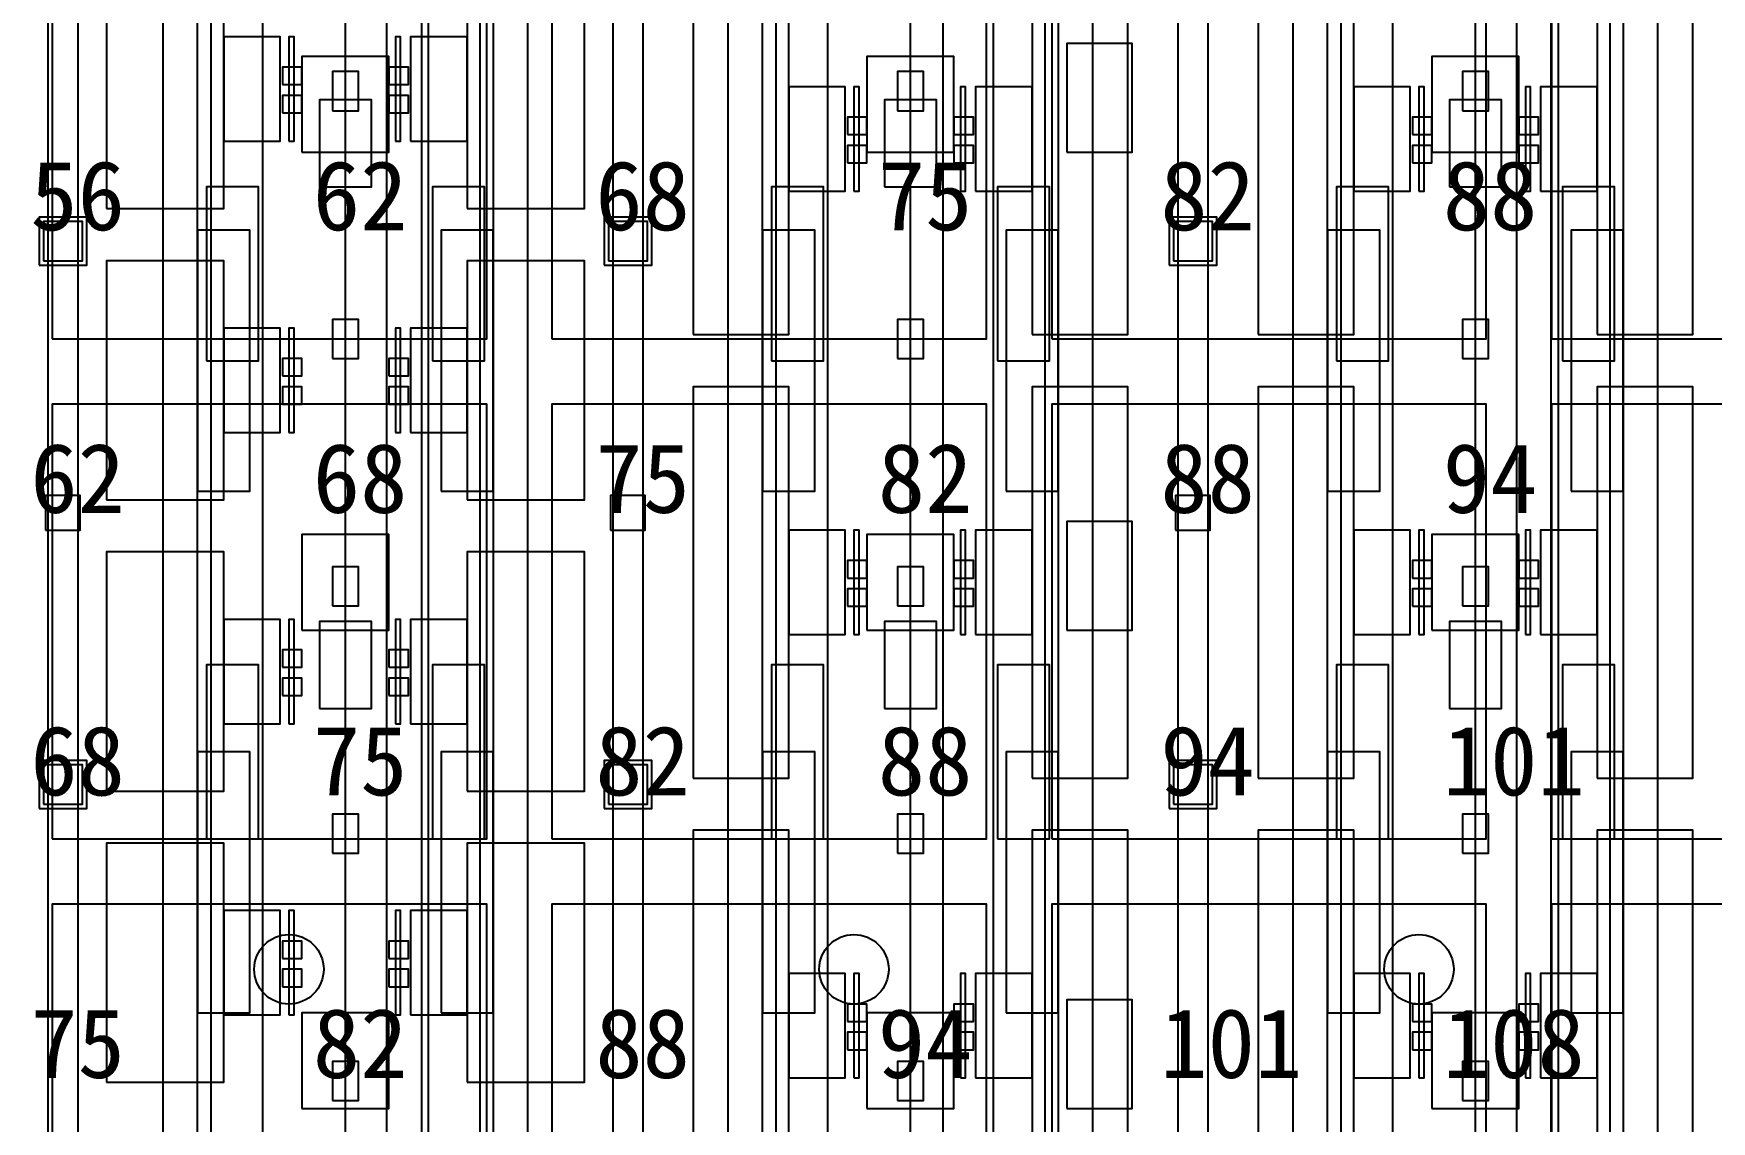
# Model space of a CAD drawing. Header units: metres. Extents: x -1640 to 1560, y -268 to 2338.
# Drawn here: x -72.93 to -34.32, y 2064.5 to 2089.53 of the extents above; entities that cross this region are included whole.
import ezdxf

# ---------------------------------------------------------------- set-up
doc = ezdxf.new("R2010")
doc.units = ezdxf.units.M
for name, color, linetype in [('1F_CHL', 4, 'Continuous'), ('1F_PUMP', 2, 'Continuous'), ('1F_SCR', 3, 'Continuous'), ('1F_STRUCT_COLUMN', 8, 'Continuous'), ('2F_CSF_LATERAL_RACK_CONCEPT', 9, 'Continuous'), ('2F_RFG', 5, 'Continuous'), ('2F_STRUCT_COLUMN', 8, 'Continuous'), ('2F_VMB', 6, 'Continuous'), ('3F_CLEANROOM_OVERHEAD_PIPE_DUCT_CONCEPT', 9, 'Continuous'), ('3F_CMP', 5, 'Continuous'), ('3F_EHS_EGRESS_DIST_M', 2, 'Continuous'), ('3F_EHS_SAFETY_SHOWER_EYEWASH_CONCEPT', 3, 'Continuous'), ('3F_FOUP', 5, 'Continuous'), ('3F_OHT', 9, 'Continuous'), ('3F_OHTV', 1, 'Continuous'), ('3F_STRUCT_COLUMN', 8, 'Continuous'), ('3F_TBAR', 6, 'Continuous'), ('3F_WET', 6, 'Continuous'), ('4F_FFU', 1, 'Continuous'), ('4F_STRUCT_PLENUM_TRUSS_CONCEPT', 9, 'Continuous'), ('5F_CHL', 4, 'Continuous'), ('5F_PUMP', 2, 'Continuous'), ('5F_SCR', 3, 'Continuous'), ('5F_STRUCT_COLUMN', 8, 'Continuous'), ('6F_CSF_LATERAL_RACK_CONCEPT', 9, 'Continuous'), ('6F_RFG', 5, 'Continuous'), ('6F_STRUCT_COLUMN', 8, 'Continuous'), ('6F_VMB', 6, 'Continuous'), ('7F_CLEANROOM_OVERHEAD_PIPE_DUCT_CONCEPT', 9, 'Continuous'), ('7F_CMP', 5, 'Continuous'), ('7F_EHS_EGRESS_DIST_M', 2, 'Continuous'), ('7F_EHS_SAFETY_SHOWER_EYEWASH_CONCEPT', 3, 'Continuous'), ('7F_FOUP', 5, 'Continuous'), ('7F_OHT', 9, 'Continuous'), ('7F_OHTV', 1, 'Continuous'), ('7F_STRUCT_COLUMN', 8, 'Continuous'), ('7F_TBAR', 6, 'Continuous'), ('7F_WET', 6, 'Continuous'), ('8F_FFU', 1, 'Continuous'), ('8F_STRUCT_PLENUM_TRUSS_CONCEPT', 9, 'Continuous'), ('UTIL_ELEC.LV_CONCEPT', 2, 'Continuous'), ('UTIL_PCW.R_CONCEPT', 1, 'Continuous'), ('UTIL_PCW.S_CONCEPT', 6, 'Continuous')]:
    doc.layers.add(name, color=color, linetype=linetype)

msp = doc.modelspace()

# ---------------------------------------------------------------- linework, layer by layer
at = {"layer": '1F_CHL'}
for points in [[(-49.15, 2086.8), (-47.65, 2086.8), (-47.65, 2089.3), (-49.15, 2089.3)], [(-49.15, 2075.8), (-47.65, 2075.8), (-47.65, 2078.3), (-49.15, 2078.3)], [(-49.15, 2064.8), (-47.65, 2064.8), (-47.65, 2067.3), (-49.15, 2067.3)]]:
    msp.add_lwpolyline(points, close=True, dxfattribs=at)
at = {"layer": '1F_PUMP'}
for points in [[(-68.95, 2082), (-67.75, 2082), (-67.75, 2086), (-68.95, 2086)], [(-63.75, 2082), (-62.55, 2082), (-62.55, 2086), (-63.75, 2086)], [(-55.95, 2082), (-54.75, 2082), (-54.75, 2086), (-55.95, 2086)], [(-50.75, 2082), (-49.55, 2082), (-49.55, 2086), (-50.75, 2086)], [(-42.95, 2082), (-41.75, 2082), (-41.75, 2086), (-42.95, 2086)], [(-37.75, 2082), (-36.55, 2082), (-36.55, 2086), (-37.75, 2086)], [(-68.95, 2071), (-67.75, 2071), (-67.75, 2075), (-68.95, 2075)], [(-63.75, 2071), (-62.55, 2071), (-62.55, 2075), (-63.75, 2075)], [(-55.95, 2071), (-54.75, 2071), (-54.75, 2075), (-55.95, 2075)], [(-50.75, 2071), (-49.55, 2071), (-49.55, 2075), (-50.75, 2075)], [(-42.95, 2071), (-41.75, 2071), (-41.75, 2075), (-42.95, 2075)], [(-37.75, 2071), (-36.55, 2071), (-36.55, 2075), (-37.75, 2075)]]:
    msp.add_lwpolyline(points, close=True, dxfattribs=at)
at = {"layer": '1F_SCR'}
for points in [[(-66.75, 2086.8), (-64.75, 2086.8), (-64.75, 2089), (-66.75, 2089)], [(-53.75, 2086.8), (-51.75, 2086.8), (-51.75, 2089), (-53.75, 2089)], [(-40.75, 2086.8), (-38.75, 2086.8), (-38.75, 2089), (-40.75, 2089)], [(-66.75, 2075.8), (-64.75, 2075.8), (-64.75, 2078), (-66.75, 2078)], [(-53.75, 2075.8), (-51.75, 2075.8), (-51.75, 2078), (-53.75, 2078)], [(-40.75, 2075.8), (-38.75, 2075.8), (-38.75, 2078), (-40.75, 2078)], [(-66.75, 2064.8), (-64.75, 2064.8), (-64.75, 2067), (-66.75, 2067)], [(-53.75, 2064.8), (-51.75, 2064.8), (-51.75, 2067), (-53.75, 2067)], [(-40.75, 2064.8), (-38.75, 2064.8), (-38.75, 2067), (-40.75, 2067)]]:
    msp.add_lwpolyline(points, close=True, dxfattribs=at)
at = {"layer": '1F_STRUCT_COLUMN'}
for points in [[(-72.8, 2084.2), (-71.7, 2084.2), (-71.7, 2085.3), (-72.8, 2085.3)], [(-59.8, 2084.2), (-58.7, 2084.2), (-58.7, 2085.3), (-59.8, 2085.3)], [(-46.8, 2084.2), (-45.7, 2084.2), (-45.7, 2085.3), (-46.8, 2085.3)], [(-72.8, 2071.7), (-71.7, 2071.7), (-71.7, 2072.8), (-72.8, 2072.8)], [(-59.8, 2071.7), (-58.7, 2071.7), (-58.7, 2072.8), (-59.8, 2072.8)], [(-46.8, 2071.7), (-45.7, 2071.7), (-45.7, 2072.8), (-46.8, 2072.8)]]:
    msp.add_lwpolyline(points, close=True, dxfattribs=at)
at = {"layer": '2F_CSF_LATERAL_RACK_CONCEPT'}
for points in [[(-69.95, 1970), (-69.15, 1970), (-69.15, 2113), (-69.95, 2113)], [(-62.35, 1970), (-61.55, 1970), (-61.55, 2113), (-62.35, 2113)], [(-56.95, 1970), (-56.15, 1970), (-56.15, 2113), (-56.95, 2113)], [(-49.35, 1970), (-48.55, 1970), (-48.55, 2113), (-49.35, 2113)], [(-43.95, 1970), (-43.15, 1970), (-43.15, 2113), (-43.95, 2113)], [(-36.35, 1970), (-35.55, 1970), (-35.55, 2113), (-36.35, 2113)]]:
    msp.add_lwpolyline(points, close=True, dxfattribs=at)
at = {"layer": '2F_RFG'}
for points in [[(-69.15, 2079), (-67.95, 2079), (-67.95, 2085), (-69.15, 2085)], [(-63.55, 2079), (-62.35, 2079), (-62.35, 2085), (-63.55, 2085)], [(-56.15, 2079), (-54.95, 2079), (-54.95, 2085), (-56.15, 2085)], [(-50.55, 2079), (-49.35, 2079), (-49.35, 2085), (-50.55, 2085)], [(-43.15, 2079), (-41.95, 2079), (-41.95, 2085), (-43.15, 2085)], [(-37.55, 2079), (-36.35, 2079), (-36.35, 2085), (-37.55, 2085)], [(-69.15, 2067), (-67.95, 2067), (-67.95, 2073), (-69.15, 2073)], [(-63.55, 2067), (-62.35, 2067), (-62.35, 2073), (-63.55, 2073)], [(-56.15, 2067), (-54.95, 2067), (-54.95, 2073), (-56.15, 2073)], [(-50.55, 2067), (-49.35, 2067), (-49.35, 2073), (-50.55, 2073)], [(-43.15, 2067), (-41.95, 2067), (-41.95, 2073), (-43.15, 2073)], [(-37.55, 2067), (-36.35, 2067), (-36.35, 2073), (-37.55, 2073)]]:
    msp.add_lwpolyline(points, close=True, dxfattribs=at)
at = {"layer": '2F_STRUCT_COLUMN'}
for points in [[(-72.7, 2084.3), (-71.8, 2084.3), (-71.8, 2085.2), (-72.7, 2085.2)], [(-59.7, 2084.3), (-58.8, 2084.3), (-58.8, 2085.2), (-59.7, 2085.2)], [(-46.7, 2084.3), (-45.8, 2084.3), (-45.8, 2085.2), (-46.7, 2085.2)], [(-72.7, 2071.8), (-71.8, 2071.8), (-71.8, 2072.7), (-72.7, 2072.7)], [(-59.7, 2071.8), (-58.8, 2071.8), (-58.8, 2072.7), (-59.7, 2072.7)], [(-46.7, 2071.8), (-45.8, 2071.8), (-45.8, 2072.7), (-46.7, 2072.7)]]:
    msp.add_lwpolyline(points, close=True, dxfattribs=at)
at = {"layer": '2F_VMB'}
for points in [[(-66.35, 2086), (-65.15, 2086), (-65.15, 2088), (-66.35, 2088)], [(-53.35, 2086), (-52.15, 2086), (-52.15, 2088), (-53.35, 2088)], [(-40.35, 2086), (-39.15, 2086), (-39.15, 2088), (-40.35, 2088)], [(-66.35, 2074), (-65.15, 2074), (-65.15, 2076), (-66.35, 2076)], [(-53.35, 2074), (-52.15, 2074), (-52.15, 2076), (-53.35, 2076)], [(-40.35, 2074), (-39.15, 2074), (-39.15, 2076), (-40.35, 2076)]]:
    msp.add_lwpolyline(points, close=True, dxfattribs=at)
at = {"layer": '3F_CLEANROOM_OVERHEAD_PIPE_DUCT_CONCEPT'}
for points in [[(-68.85, 1969), (-67.65, 1969), (-67.65, 2114), (-68.85, 2114)], [(-63.85, 1969), (-62.65, 1969), (-62.65, 2114), (-63.85, 2114)], [(-55.85, 1969), (-54.65, 1969), (-54.65, 2114), (-55.85, 2114)], [(-50.85, 1969), (-49.65, 1969), (-49.65, 2114), (-50.85, 2114)], [(-42.85, 1969), (-41.65, 1969), (-41.65, 2114), (-42.85, 2114)], [(-37.85, 1969), (-36.65, 1969), (-36.65, 2114), (-37.85, 2114)]]:
    msp.add_lwpolyline(points, close=True, dxfattribs=at)
at = {"layer": '3F_CMP'}
for points in [[(-71.25, 2085.5), (-68.55, 2085.5), (-68.55, 2091), (-71.25, 2091)], [(-62.95, 2085.5), (-60.25, 2085.5), (-60.25, 2091), (-62.95, 2091)], [(-68.55, 2087.05), (-67.25, 2087.05), (-67.25, 2089.45), (-68.55, 2089.45)], [(-64.25, 2087.05), (-62.95, 2087.05), (-62.95, 2089.45), (-64.25, 2089.45)], [(-71.25, 2078.8), (-68.55, 2078.8), (-68.55, 2084.3), (-71.25, 2084.3)], [(-62.95, 2078.8), (-60.25, 2078.8), (-60.25, 2084.3), (-62.95, 2084.3)], [(-68.55, 2080.35), (-67.25, 2080.35), (-67.25, 2082.75), (-68.55, 2082.75)], [(-64.25, 2080.35), (-62.95, 2080.35), (-62.95, 2082.75), (-64.25, 2082.75)], [(-71.25, 2072.1), (-68.55, 2072.1), (-68.55, 2077.6), (-71.25, 2077.6)], [(-62.95, 2072.1), (-60.25, 2072.1), (-60.25, 2077.6), (-62.95, 2077.6)], [(-68.55, 2073.65), (-67.25, 2073.65), (-67.25, 2076.05), (-68.55, 2076.05)], [(-64.25, 2073.65), (-62.95, 2073.65), (-62.95, 2076.05), (-64.25, 2076.05)], [(-71.25, 2065.4), (-68.55, 2065.4), (-68.55, 2070.9), (-71.25, 2070.9)], [(-62.95, 2065.4), (-60.25, 2065.4), (-60.25, 2070.9), (-62.95, 2070.9)], [(-68.55, 2066.95), (-67.25, 2066.95), (-67.25, 2069.35), (-68.55, 2069.35)], [(-64.25, 2066.95), (-62.95, 2066.95), (-62.95, 2069.35), (-64.25, 2069.35)]]:
    msp.add_lwpolyline(points, close=True, dxfattribs=at)
at = {"layer": '3F_EHS_SAFETY_SHOWER_EYEWASH_CONCEPT'}
for centre in [(-67.05, 2068), (-54.05, 2068), (-41.05, 2068)]:
    msp.add_circle(centre, 0.8, dxfattribs=at)
at = {"layer": '3F_FOUP'}
for points in [[(-67.2, 2088.35), (-66.75, 2088.35), (-66.75, 2088.75), (-67.2, 2088.75)], [(-64.75, 2088.35), (-64.3, 2088.35), (-64.3, 2088.75), (-64.75, 2088.75)], [(-67.2, 2087.7), (-66.75, 2087.7), (-66.75, 2088.1), (-67.2, 2088.1)], [(-64.75, 2087.7), (-64.3, 2087.7), (-64.3, 2088.1), (-64.75, 2088.1)], [(-54.2, 2087.2), (-53.75, 2087.2), (-53.75, 2087.6), (-54.2, 2087.6)], [(-51.75, 2087.2), (-51.3, 2087.2), (-51.3, 2087.6), (-51.75, 2087.6)], [(-41.2, 2087.2), (-40.75, 2087.2), (-40.75, 2087.6), (-41.2, 2087.6)], [(-38.75, 2087.2), (-38.3, 2087.2), (-38.3, 2087.6), (-38.75, 2087.6)], [(-54.2, 2086.55), (-53.75, 2086.55), (-53.75, 2086.95), (-54.2, 2086.95)], [(-51.75, 2086.55), (-51.3, 2086.55), (-51.3, 2086.95), (-51.75, 2086.95)], [(-41.2, 2086.55), (-40.75, 2086.55), (-40.75, 2086.95), (-41.2, 2086.95)], [(-38.75, 2086.55), (-38.3, 2086.55), (-38.3, 2086.95), (-38.75, 2086.95)], [(-67.2, 2081.65), (-66.75, 2081.65), (-66.75, 2082.05), (-67.2, 2082.05)], [(-64.75, 2081.65), (-64.3, 2081.65), (-64.3, 2082.05), (-64.75, 2082.05)], [(-67.2, 2081), (-66.75, 2081), (-66.75, 2081.4), (-67.2, 2081.4)], [(-64.75, 2081), (-64.3, 2081), (-64.3, 2081.4), (-64.75, 2081.4)], [(-54.2, 2077), (-53.75, 2077), (-53.75, 2077.4), (-54.2, 2077.4)], [(-51.75, 2077), (-51.3, 2077), (-51.3, 2077.4), (-51.75, 2077.4)], [(-41.2, 2077), (-40.75, 2077), (-40.75, 2077.4), (-41.2, 2077.4)], [(-38.75, 2077), (-38.3, 2077), (-38.3, 2077.4), (-38.75, 2077.4)], [(-54.2, 2076.35), (-53.75, 2076.35), (-53.75, 2076.75), (-54.2, 2076.75)], [(-51.75, 2076.35), (-51.3, 2076.35), (-51.3, 2076.75), (-51.75, 2076.75)], [(-41.2, 2076.35), (-40.75, 2076.35), (-40.75, 2076.75), (-41.2, 2076.75)], [(-38.75, 2076.35), (-38.3, 2076.35), (-38.3, 2076.75), (-38.75, 2076.75)], [(-67.2, 2074.95), (-66.75, 2074.95), (-66.75, 2075.35), (-67.2, 2075.35)], [(-64.75, 2074.95), (-64.3, 2074.95), (-64.3, 2075.35), (-64.75, 2075.35)], [(-67.2, 2074.3), (-66.75, 2074.3), (-66.75, 2074.7), (-67.2, 2074.7)], [(-64.75, 2074.3), (-64.3, 2074.3), (-64.3, 2074.7), (-64.75, 2074.7)], [(-67.2, 2068.25), (-66.75, 2068.25), (-66.75, 2068.65), (-67.2, 2068.65)], [(-64.75, 2068.25), (-64.3, 2068.25), (-64.3, 2068.65), (-64.75, 2068.65)], [(-67.2, 2067.6), (-66.75, 2067.6), (-66.75, 2068), (-67.2, 2068)], [(-64.75, 2067.6), (-64.3, 2067.6), (-64.3, 2068), (-64.75, 2068)], [(-54.2, 2066.8), (-53.75, 2066.8), (-53.75, 2067.2), (-54.2, 2067.2)], [(-51.75, 2066.8), (-51.3, 2066.8), (-51.3, 2067.2), (-51.75, 2067.2)], [(-41.2, 2066.8), (-40.75, 2066.8), (-40.75, 2067.2), (-41.2, 2067.2)], [(-38.75, 2066.8), (-38.3, 2066.8), (-38.3, 2067.2), (-38.75, 2067.2)], [(-54.2, 2066.15), (-53.75, 2066.15), (-53.75, 2066.55), (-54.2, 2066.55)], [(-51.75, 2066.15), (-51.3, 2066.15), (-51.3, 2066.55), (-51.75, 2066.55)], [(-41.2, 2066.15), (-40.75, 2066.15), (-40.75, 2066.55), (-41.2, 2066.55)], [(-38.75, 2066.15), (-38.3, 2066.15), (-38.3, 2066.55), (-38.75, 2066.55)]]:
    msp.add_lwpolyline(points, close=True, dxfattribs=at)
at = {"layer": '3F_OHT'}
for p, q in [((-65.75, 2045.5), (-65.75, 2114)), ((-52.75, 2045.5), (-52.75, 2114)), ((-39.75, 2045.5), (-39.75, 2114))]:
    msp.add_line(p, q, dxfattribs=at)
at = {"layer": '3F_OHTV'}
for points in [[(-66.05, 2087.75), (-65.45, 2087.75), (-65.45, 2088.65), (-66.05, 2088.65)], [(-53.05, 2087.75), (-52.45, 2087.75), (-52.45, 2088.65), (-53.05, 2088.65)], [(-40.05, 2087.75), (-39.45, 2087.75), (-39.45, 2088.65), (-40.05, 2088.65)], [(-66.05, 2082.05), (-65.45, 2082.05), (-65.45, 2082.95), (-66.05, 2082.95)], [(-53.05, 2082.05), (-52.45, 2082.05), (-52.45, 2082.95), (-53.05, 2082.95)], [(-40.05, 2082.05), (-39.45, 2082.05), (-39.45, 2082.95), (-40.05, 2082.95)], [(-66.05, 2076.36), (-65.45, 2076.36), (-65.45, 2077.26), (-66.05, 2077.26)], [(-53.05, 2076.36), (-52.45, 2076.36), (-52.45, 2077.26), (-53.05, 2077.26)], [(-40.05, 2076.36), (-39.45, 2076.36), (-39.45, 2077.26), (-40.05, 2077.26)], [(-66.05, 2070.67), (-65.45, 2070.67), (-65.45, 2071.57), (-66.05, 2071.57)], [(-53.05, 2070.67), (-52.45, 2070.67), (-52.45, 2071.57), (-53.05, 2071.57)], [(-40.05, 2070.67), (-39.45, 2070.67), (-39.45, 2071.57), (-40.05, 2071.57)], [(-66.05, 2064.98), (-65.45, 2064.98), (-65.45, 2065.88), (-66.05, 2065.88)], [(-53.05, 2064.98), (-52.45, 2064.98), (-52.45, 2065.88), (-53.05, 2065.88)], [(-40.05, 2064.98), (-39.45, 2064.98), (-39.45, 2065.88), (-40.05, 2065.88)]]:
    msp.add_lwpolyline(points, close=True, dxfattribs=at)
at = {"layer": '3F_STRUCT_COLUMN'}
for points in [[(-72.65, 2078.1), (-71.85, 2078.1), (-71.85, 2078.9), (-72.65, 2078.9)], [(-59.65, 2078.1), (-58.85, 2078.1), (-58.85, 2078.9), (-59.65, 2078.9)], [(-46.65, 2078.1), (-45.85, 2078.1), (-45.85, 2078.9), (-46.65, 2078.9)]]:
    msp.add_lwpolyline(points, close=True, dxfattribs=at)
at = {"layer": '3F_TBAR'}
for points in [[(-67.05, 2087.05), (-66.93, 2087.05), (-66.93, 2089.45), (-67.05, 2089.45)], [(-64.6, 2087.05), (-64.48, 2087.05), (-64.48, 2089.45), (-64.6, 2089.45)], [(-54.05, 2085.9), (-53.93, 2085.9), (-53.93, 2088.3), (-54.05, 2088.3)], [(-51.6, 2085.9), (-51.48, 2085.9), (-51.48, 2088.3), (-51.6, 2088.3)], [(-41.05, 2085.9), (-40.93, 2085.9), (-40.93, 2088.3), (-41.05, 2088.3)], [(-38.6, 2085.9), (-38.48, 2085.9), (-38.48, 2088.3), (-38.6, 2088.3)], [(-67.05, 2080.35), (-66.93, 2080.35), (-66.93, 2082.75), (-67.05, 2082.75)], [(-64.6, 2080.35), (-64.48, 2080.35), (-64.48, 2082.75), (-64.6, 2082.75)], [(-54.05, 2075.7), (-53.93, 2075.7), (-53.93, 2078.1), (-54.05, 2078.1)], [(-51.6, 2075.7), (-51.48, 2075.7), (-51.48, 2078.1), (-51.6, 2078.1)], [(-41.05, 2075.7), (-40.93, 2075.7), (-40.93, 2078.1), (-41.05, 2078.1)], [(-38.6, 2075.7), (-38.48, 2075.7), (-38.48, 2078.1), (-38.6, 2078.1)], [(-67.05, 2073.65), (-66.93, 2073.65), (-66.93, 2076.05), (-67.05, 2076.05)], [(-64.6, 2073.65), (-64.48, 2073.65), (-64.48, 2076.05), (-64.6, 2076.05)], [(-67.05, 2066.95), (-66.93, 2066.95), (-66.93, 2069.35), (-67.05, 2069.35)], [(-64.6, 2066.95), (-64.48, 2066.95), (-64.48, 2069.35), (-64.6, 2069.35)], [(-54.05, 2065.5), (-53.93, 2065.5), (-53.93, 2067.9), (-54.05, 2067.9)], [(-51.6, 2065.5), (-51.48, 2065.5), (-51.48, 2067.9), (-51.6, 2067.9)], [(-41.05, 2065.5), (-40.93, 2065.5), (-40.93, 2067.9), (-41.05, 2067.9)], [(-38.6, 2065.5), (-38.48, 2065.5), (-38.48, 2067.9), (-38.6, 2067.9)]]:
    msp.add_lwpolyline(points, close=True, dxfattribs=at)
at = {"layer": '3F_WET'}
for points in [[(-57.75, 2082.6), (-55.55, 2082.6), (-55.55, 2091.6), (-57.75, 2091.6)], [(-49.95, 2082.6), (-47.75, 2082.6), (-47.75, 2091.6), (-49.95, 2091.6)], [(-44.75, 2082.6), (-42.55, 2082.6), (-42.55, 2091.6), (-44.75, 2091.6)], [(-36.95, 2082.6), (-34.75, 2082.6), (-34.75, 2091.6), (-36.95, 2091.6)], [(-55.55, 2085.9), (-54.25, 2085.9), (-54.25, 2088.3), (-55.55, 2088.3)], [(-51.25, 2085.9), (-49.95, 2085.9), (-49.95, 2088.3), (-51.25, 2088.3)], [(-42.55, 2085.9), (-41.25, 2085.9), (-41.25, 2088.3), (-42.55, 2088.3)], [(-38.25, 2085.9), (-36.95, 2085.9), (-36.95, 2088.3), (-38.25, 2088.3)], [(-57.75, 2072.4), (-55.55, 2072.4), (-55.55, 2081.4), (-57.75, 2081.4)], [(-49.95, 2072.4), (-47.75, 2072.4), (-47.75, 2081.4), (-49.95, 2081.4)], [(-44.75, 2072.4), (-42.55, 2072.4), (-42.55, 2081.4), (-44.75, 2081.4)], [(-36.95, 2072.4), (-34.75, 2072.4), (-34.75, 2081.4), (-36.95, 2081.4)], [(-55.55, 2075.7), (-54.25, 2075.7), (-54.25, 2078.1), (-55.55, 2078.1)], [(-51.25, 2075.7), (-49.95, 2075.7), (-49.95, 2078.1), (-51.25, 2078.1)], [(-42.55, 2075.7), (-41.25, 2075.7), (-41.25, 2078.1), (-42.55, 2078.1)], [(-38.25, 2075.7), (-36.95, 2075.7), (-36.95, 2078.1), (-38.25, 2078.1)], [(-57.75, 2062.2), (-55.55, 2062.2), (-55.55, 2071.2), (-57.75, 2071.2)], [(-49.95, 2062.2), (-47.75, 2062.2), (-47.75, 2071.2), (-49.95, 2071.2)], [(-44.75, 2062.2), (-42.55, 2062.2), (-42.55, 2071.2), (-44.75, 2071.2)], [(-36.95, 2062.2), (-34.75, 2062.2), (-34.75, 2071.2), (-36.95, 2071.2)], [(-55.55, 2065.5), (-54.25, 2065.5), (-54.25, 2067.9), (-55.55, 2067.9)], [(-51.25, 2065.5), (-49.95, 2065.5), (-49.95, 2067.9), (-51.25, 2067.9)], [(-42.55, 2065.5), (-41.25, 2065.5), (-41.25, 2067.9), (-42.55, 2067.9)], [(-38.25, 2065.5), (-36.95, 2065.5), (-36.95, 2067.9), (-38.25, 2067.9)]]:
    msp.add_lwpolyline(points, close=True, dxfattribs=at)
at = {"layer": '4F_FFU'}
for points in [[(-72.5, 2082.5), (-62.5, 2082.5), (-62.5, 2092.5), (-72.5, 2092.5)], [(-61, 2082.5), (-51, 2082.5), (-51, 2092.5), (-61, 2092.5)], [(-49.5, 2082.5), (-39.5, 2082.5), (-39.5, 2092.5), (-49.5, 2092.5)], [(-38, 2082.5), (-28, 2082.5), (-28, 2092.5), (-38, 2092.5)], [(-72.5, 2071), (-62.5, 2071), (-62.5, 2081), (-72.5, 2081)], [(-61, 2071), (-51, 2071), (-51, 2081), (-61, 2081)], [(-49.5, 2071), (-39.5, 2071), (-39.5, 2081), (-49.5, 2081)], [(-38, 2071), (-28, 2071), (-28, 2081), (-38, 2081)], [(-72.5, 2059.5), (-62.5, 2059.5), (-62.5, 2069.5), (-72.5, 2069.5)], [(-61, 2059.5), (-51, 2059.5), (-51, 2069.5), (-61, 2069.5)], [(-49.5, 2059.5), (-39.5, 2059.5), (-39.5, 2069.5), (-49.5, 2069.5)], [(-38, 2059.5), (-28, 2059.5), (-28, 2069.5), (-38, 2069.5)]]:
    msp.add_lwpolyline(points, close=True, dxfattribs=at)
at = {"layer": '4F_STRUCT_PLENUM_TRUSS_CONCEPT'}
for points in [[(-72.6, 1966), (-71.9, 1966), (-71.9, 2117), (-72.6, 2117)], [(-59.6, 1966), (-58.9, 1966), (-58.9, 2117), (-59.6, 2117)], [(-46.6, 1966), (-45.9, 1966), (-45.9, 2117), (-46.6, 2117)]]:
    msp.add_lwpolyline(points, close=True, dxfattribs=at)
at = {"layer": '5F_CHL'}
for points in [[(-49.15, 2086.8), (-47.65, 2086.8), (-47.65, 2089.3), (-49.15, 2089.3)], [(-49.15, 2075.8), (-47.65, 2075.8), (-47.65, 2078.3), (-49.15, 2078.3)], [(-49.15, 2064.8), (-47.65, 2064.8), (-47.65, 2067.3), (-49.15, 2067.3)]]:
    msp.add_lwpolyline(points, close=True, dxfattribs=at)
at = {"layer": '5F_PUMP'}
for points in [[(-68.95, 2082), (-67.75, 2082), (-67.75, 2086), (-68.95, 2086)], [(-63.75, 2082), (-62.55, 2082), (-62.55, 2086), (-63.75, 2086)], [(-55.95, 2082), (-54.75, 2082), (-54.75, 2086), (-55.95, 2086)], [(-50.75, 2082), (-49.55, 2082), (-49.55, 2086), (-50.75, 2086)], [(-42.95, 2082), (-41.75, 2082), (-41.75, 2086), (-42.95, 2086)], [(-37.75, 2082), (-36.55, 2082), (-36.55, 2086), (-37.75, 2086)], [(-68.95, 2071), (-67.75, 2071), (-67.75, 2075), (-68.95, 2075)], [(-63.75, 2071), (-62.55, 2071), (-62.55, 2075), (-63.75, 2075)], [(-55.95, 2071), (-54.75, 2071), (-54.75, 2075), (-55.95, 2075)], [(-50.75, 2071), (-49.55, 2071), (-49.55, 2075), (-50.75, 2075)], [(-42.95, 2071), (-41.75, 2071), (-41.75, 2075), (-42.95, 2075)], [(-37.75, 2071), (-36.55, 2071), (-36.55, 2075), (-37.75, 2075)]]:
    msp.add_lwpolyline(points, close=True, dxfattribs=at)
at = {"layer": '5F_SCR'}
for points in [[(-66.75, 2086.8), (-64.75, 2086.8), (-64.75, 2089), (-66.75, 2089)], [(-53.75, 2086.8), (-51.75, 2086.8), (-51.75, 2089), (-53.75, 2089)], [(-40.75, 2086.8), (-38.75, 2086.8), (-38.75, 2089), (-40.75, 2089)], [(-66.75, 2075.8), (-64.75, 2075.8), (-64.75, 2078), (-66.75, 2078)], [(-53.75, 2075.8), (-51.75, 2075.8), (-51.75, 2078), (-53.75, 2078)], [(-40.75, 2075.8), (-38.75, 2075.8), (-38.75, 2078), (-40.75, 2078)], [(-66.75, 2064.8), (-64.75, 2064.8), (-64.75, 2067), (-66.75, 2067)], [(-53.75, 2064.8), (-51.75, 2064.8), (-51.75, 2067), (-53.75, 2067)], [(-40.75, 2064.8), (-38.75, 2064.8), (-38.75, 2067), (-40.75, 2067)]]:
    msp.add_lwpolyline(points, close=True, dxfattribs=at)
at = {"layer": '5F_STRUCT_COLUMN'}
for points in [[(-72.8, 2084.2), (-71.7, 2084.2), (-71.7, 2085.3), (-72.8, 2085.3)], [(-59.8, 2084.2), (-58.7, 2084.2), (-58.7, 2085.3), (-59.8, 2085.3)], [(-46.8, 2084.2), (-45.7, 2084.2), (-45.7, 2085.3), (-46.8, 2085.3)], [(-72.8, 2071.7), (-71.7, 2071.7), (-71.7, 2072.8), (-72.8, 2072.8)], [(-59.8, 2071.7), (-58.7, 2071.7), (-58.7, 2072.8), (-59.8, 2072.8)], [(-46.8, 2071.7), (-45.7, 2071.7), (-45.7, 2072.8), (-46.8, 2072.8)]]:
    msp.add_lwpolyline(points, close=True, dxfattribs=at)
at = {"layer": '6F_CSF_LATERAL_RACK_CONCEPT'}
for points in [[(-69.95, 1970), (-69.15, 1970), (-69.15, 2113), (-69.95, 2113)], [(-62.35, 1970), (-61.55, 1970), (-61.55, 2113), (-62.35, 2113)], [(-56.95, 1970), (-56.15, 1970), (-56.15, 2113), (-56.95, 2113)], [(-49.35, 1970), (-48.55, 1970), (-48.55, 2113), (-49.35, 2113)], [(-43.95, 1970), (-43.15, 1970), (-43.15, 2113), (-43.95, 2113)], [(-36.35, 1970), (-35.55, 1970), (-35.55, 2113), (-36.35, 2113)]]:
    msp.add_lwpolyline(points, close=True, dxfattribs=at)
at = {"layer": '6F_RFG'}
for points in [[(-69.15, 2079), (-67.95, 2079), (-67.95, 2085), (-69.15, 2085)], [(-63.55, 2079), (-62.35, 2079), (-62.35, 2085), (-63.55, 2085)], [(-56.15, 2079), (-54.95, 2079), (-54.95, 2085), (-56.15, 2085)], [(-50.55, 2079), (-49.35, 2079), (-49.35, 2085), (-50.55, 2085)], [(-43.15, 2079), (-41.95, 2079), (-41.95, 2085), (-43.15, 2085)], [(-37.55, 2079), (-36.35, 2079), (-36.35, 2085), (-37.55, 2085)], [(-69.15, 2067), (-67.95, 2067), (-67.95, 2073), (-69.15, 2073)], [(-63.55, 2067), (-62.35, 2067), (-62.35, 2073), (-63.55, 2073)], [(-56.15, 2067), (-54.95, 2067), (-54.95, 2073), (-56.15, 2073)], [(-50.55, 2067), (-49.35, 2067), (-49.35, 2073), (-50.55, 2073)], [(-43.15, 2067), (-41.95, 2067), (-41.95, 2073), (-43.15, 2073)], [(-37.55, 2067), (-36.35, 2067), (-36.35, 2073), (-37.55, 2073)]]:
    msp.add_lwpolyline(points, close=True, dxfattribs=at)
at = {"layer": '6F_STRUCT_COLUMN'}
for points in [[(-72.7, 2084.3), (-71.8, 2084.3), (-71.8, 2085.2), (-72.7, 2085.2)], [(-59.7, 2084.3), (-58.8, 2084.3), (-58.8, 2085.2), (-59.7, 2085.2)], [(-46.7, 2084.3), (-45.8, 2084.3), (-45.8, 2085.2), (-46.7, 2085.2)], [(-72.7, 2071.8), (-71.8, 2071.8), (-71.8, 2072.7), (-72.7, 2072.7)], [(-59.7, 2071.8), (-58.8, 2071.8), (-58.8, 2072.7), (-59.7, 2072.7)], [(-46.7, 2071.8), (-45.8, 2071.8), (-45.8, 2072.7), (-46.7, 2072.7)]]:
    msp.add_lwpolyline(points, close=True, dxfattribs=at)
at = {"layer": '6F_VMB'}
for points in [[(-66.35, 2086), (-65.15, 2086), (-65.15, 2088), (-66.35, 2088)], [(-53.35, 2086), (-52.15, 2086), (-52.15, 2088), (-53.35, 2088)], [(-40.35, 2086), (-39.15, 2086), (-39.15, 2088), (-40.35, 2088)], [(-66.35, 2074), (-65.15, 2074), (-65.15, 2076), (-66.35, 2076)], [(-53.35, 2074), (-52.15, 2074), (-52.15, 2076), (-53.35, 2076)], [(-40.35, 2074), (-39.15, 2074), (-39.15, 2076), (-40.35, 2076)]]:
    msp.add_lwpolyline(points, close=True, dxfattribs=at)
at = {"layer": '7F_CLEANROOM_OVERHEAD_PIPE_DUCT_CONCEPT'}
for points in [[(-68.85, 1969), (-67.65, 1969), (-67.65, 2114), (-68.85, 2114)], [(-63.85, 1969), (-62.65, 1969), (-62.65, 2114), (-63.85, 2114)], [(-55.85, 1969), (-54.65, 1969), (-54.65, 2114), (-55.85, 2114)], [(-50.85, 1969), (-49.65, 1969), (-49.65, 2114), (-50.85, 2114)], [(-42.85, 1969), (-41.65, 1969), (-41.65, 2114), (-42.85, 2114)], [(-37.85, 1969), (-36.65, 1969), (-36.65, 2114), (-37.85, 2114)]]:
    msp.add_lwpolyline(points, close=True, dxfattribs=at)
at = {"layer": '7F_CMP'}
for points in [[(-71.25, 2085.5), (-68.55, 2085.5), (-68.55, 2091), (-71.25, 2091)], [(-62.95, 2085.5), (-60.25, 2085.5), (-60.25, 2091), (-62.95, 2091)], [(-68.55, 2087.05), (-67.25, 2087.05), (-67.25, 2089.45), (-68.55, 2089.45)], [(-64.25, 2087.05), (-62.95, 2087.05), (-62.95, 2089.45), (-64.25, 2089.45)], [(-71.25, 2078.8), (-68.55, 2078.8), (-68.55, 2084.3), (-71.25, 2084.3)], [(-62.95, 2078.8), (-60.25, 2078.8), (-60.25, 2084.3), (-62.95, 2084.3)], [(-68.55, 2080.35), (-67.25, 2080.35), (-67.25, 2082.75), (-68.55, 2082.75)], [(-64.25, 2080.35), (-62.95, 2080.35), (-62.95, 2082.75), (-64.25, 2082.75)], [(-71.25, 2072.1), (-68.55, 2072.1), (-68.55, 2077.6), (-71.25, 2077.6)], [(-62.95, 2072.1), (-60.25, 2072.1), (-60.25, 2077.6), (-62.95, 2077.6)], [(-68.55, 2073.65), (-67.25, 2073.65), (-67.25, 2076.05), (-68.55, 2076.05)], [(-64.25, 2073.65), (-62.95, 2073.65), (-62.95, 2076.05), (-64.25, 2076.05)], [(-71.25, 2065.4), (-68.55, 2065.4), (-68.55, 2070.9), (-71.25, 2070.9)], [(-62.95, 2065.4), (-60.25, 2065.4), (-60.25, 2070.9), (-62.95, 2070.9)], [(-68.55, 2066.95), (-67.25, 2066.95), (-67.25, 2069.35), (-68.55, 2069.35)], [(-64.25, 2066.95), (-62.95, 2066.95), (-62.95, 2069.35), (-64.25, 2069.35)]]:
    msp.add_lwpolyline(points, close=True, dxfattribs=at)
at = {"layer": '7F_EHS_SAFETY_SHOWER_EYEWASH_CONCEPT'}
for centre in [(-67.05, 2068), (-54.05, 2068), (-41.05, 2068)]:
    msp.add_circle(centre, 0.8, dxfattribs=at)
at = {"layer": '7F_FOUP'}
for points in [[(-67.2, 2088.35), (-66.75, 2088.35), (-66.75, 2088.75), (-67.2, 2088.75)], [(-64.75, 2088.35), (-64.3, 2088.35), (-64.3, 2088.75), (-64.75, 2088.75)], [(-67.2, 2087.7), (-66.75, 2087.7), (-66.75, 2088.1), (-67.2, 2088.1)], [(-64.75, 2087.7), (-64.3, 2087.7), (-64.3, 2088.1), (-64.75, 2088.1)], [(-54.2, 2087.2), (-53.75, 2087.2), (-53.75, 2087.6), (-54.2, 2087.6)], [(-51.75, 2087.2), (-51.3, 2087.2), (-51.3, 2087.6), (-51.75, 2087.6)], [(-41.2, 2087.2), (-40.75, 2087.2), (-40.75, 2087.6), (-41.2, 2087.6)], [(-38.75, 2087.2), (-38.3, 2087.2), (-38.3, 2087.6), (-38.75, 2087.6)], [(-54.2, 2086.55), (-53.75, 2086.55), (-53.75, 2086.95), (-54.2, 2086.95)], [(-51.75, 2086.55), (-51.3, 2086.55), (-51.3, 2086.95), (-51.75, 2086.95)], [(-41.2, 2086.55), (-40.75, 2086.55), (-40.75, 2086.95), (-41.2, 2086.95)], [(-38.75, 2086.55), (-38.3, 2086.55), (-38.3, 2086.95), (-38.75, 2086.95)], [(-67.2, 2081.65), (-66.75, 2081.65), (-66.75, 2082.05), (-67.2, 2082.05)], [(-64.75, 2081.65), (-64.3, 2081.65), (-64.3, 2082.05), (-64.75, 2082.05)], [(-67.2, 2081), (-66.75, 2081), (-66.75, 2081.4), (-67.2, 2081.4)], [(-64.75, 2081), (-64.3, 2081), (-64.3, 2081.4), (-64.75, 2081.4)], [(-54.2, 2077), (-53.75, 2077), (-53.75, 2077.4), (-54.2, 2077.4)], [(-51.75, 2077), (-51.3, 2077), (-51.3, 2077.4), (-51.75, 2077.4)], [(-41.2, 2077), (-40.75, 2077), (-40.75, 2077.4), (-41.2, 2077.4)], [(-38.75, 2077), (-38.3, 2077), (-38.3, 2077.4), (-38.75, 2077.4)], [(-54.2, 2076.35), (-53.75, 2076.35), (-53.75, 2076.75), (-54.2, 2076.75)], [(-51.75, 2076.35), (-51.3, 2076.35), (-51.3, 2076.75), (-51.75, 2076.75)], [(-41.2, 2076.35), (-40.75, 2076.35), (-40.75, 2076.75), (-41.2, 2076.75)], [(-38.75, 2076.35), (-38.3, 2076.35), (-38.3, 2076.75), (-38.75, 2076.75)], [(-67.2, 2074.95), (-66.75, 2074.95), (-66.75, 2075.35), (-67.2, 2075.35)], [(-64.75, 2074.95), (-64.3, 2074.95), (-64.3, 2075.35), (-64.75, 2075.35)], [(-67.2, 2074.3), (-66.75, 2074.3), (-66.75, 2074.7), (-67.2, 2074.7)], [(-64.75, 2074.3), (-64.3, 2074.3), (-64.3, 2074.7), (-64.75, 2074.7)], [(-67.2, 2068.25), (-66.75, 2068.25), (-66.75, 2068.65), (-67.2, 2068.65)], [(-64.75, 2068.25), (-64.3, 2068.25), (-64.3, 2068.65), (-64.75, 2068.65)], [(-67.2, 2067.6), (-66.75, 2067.6), (-66.75, 2068), (-67.2, 2068)], [(-64.75, 2067.6), (-64.3, 2067.6), (-64.3, 2068), (-64.75, 2068)], [(-54.2, 2066.8), (-53.75, 2066.8), (-53.75, 2067.2), (-54.2, 2067.2)], [(-51.75, 2066.8), (-51.3, 2066.8), (-51.3, 2067.2), (-51.75, 2067.2)], [(-41.2, 2066.8), (-40.75, 2066.8), (-40.75, 2067.2), (-41.2, 2067.2)], [(-38.75, 2066.8), (-38.3, 2066.8), (-38.3, 2067.2), (-38.75, 2067.2)], [(-54.2, 2066.15), (-53.75, 2066.15), (-53.75, 2066.55), (-54.2, 2066.55)], [(-51.75, 2066.15), (-51.3, 2066.15), (-51.3, 2066.55), (-51.75, 2066.55)], [(-41.2, 2066.15), (-40.75, 2066.15), (-40.75, 2066.55), (-41.2, 2066.55)], [(-38.75, 2066.15), (-38.3, 2066.15), (-38.3, 2066.55), (-38.75, 2066.55)]]:
    msp.add_lwpolyline(points, close=True, dxfattribs=at)
at = {"layer": '7F_OHT'}
for p, q in [((-65.75, 2045.5), (-65.75, 2114)), ((-52.75, 2045.5), (-52.75, 2114)), ((-39.75, 2045.5), (-39.75, 2114))]:
    msp.add_line(p, q, dxfattribs=at)
at = {"layer": '7F_OHTV'}
for points in [[(-66.05, 2087.75), (-65.45, 2087.75), (-65.45, 2088.65), (-66.05, 2088.65)], [(-53.05, 2087.75), (-52.45, 2087.75), (-52.45, 2088.65), (-53.05, 2088.65)], [(-40.05, 2087.75), (-39.45, 2087.75), (-39.45, 2088.65), (-40.05, 2088.65)], [(-66.05, 2082.05), (-65.45, 2082.05), (-65.45, 2082.95), (-66.05, 2082.95)], [(-53.05, 2082.05), (-52.45, 2082.05), (-52.45, 2082.95), (-53.05, 2082.95)], [(-40.05, 2082.05), (-39.45, 2082.05), (-39.45, 2082.95), (-40.05, 2082.95)], [(-66.05, 2076.36), (-65.45, 2076.36), (-65.45, 2077.26), (-66.05, 2077.26)], [(-53.05, 2076.36), (-52.45, 2076.36), (-52.45, 2077.26), (-53.05, 2077.26)], [(-40.05, 2076.36), (-39.45, 2076.36), (-39.45, 2077.26), (-40.05, 2077.26)], [(-66.05, 2070.67), (-65.45, 2070.67), (-65.45, 2071.57), (-66.05, 2071.57)], [(-53.05, 2070.67), (-52.45, 2070.67), (-52.45, 2071.57), (-53.05, 2071.57)], [(-40.05, 2070.67), (-39.45, 2070.67), (-39.45, 2071.57), (-40.05, 2071.57)], [(-66.05, 2064.98), (-65.45, 2064.98), (-65.45, 2065.88), (-66.05, 2065.88)], [(-53.05, 2064.98), (-52.45, 2064.98), (-52.45, 2065.88), (-53.05, 2065.88)], [(-40.05, 2064.98), (-39.45, 2064.98), (-39.45, 2065.88), (-40.05, 2065.88)]]:
    msp.add_lwpolyline(points, close=True, dxfattribs=at)
at = {"layer": '7F_STRUCT_COLUMN'}
for points in [[(-72.65, 2078.1), (-71.85, 2078.1), (-71.85, 2078.9), (-72.65, 2078.9)], [(-59.65, 2078.1), (-58.85, 2078.1), (-58.85, 2078.9), (-59.65, 2078.9)], [(-46.65, 2078.1), (-45.85, 2078.1), (-45.85, 2078.9), (-46.65, 2078.9)]]:
    msp.add_lwpolyline(points, close=True, dxfattribs=at)
at = {"layer": '7F_TBAR'}
for points in [[(-67.05, 2087.05), (-66.93, 2087.05), (-66.93, 2089.45), (-67.05, 2089.45)], [(-64.6, 2087.05), (-64.48, 2087.05), (-64.48, 2089.45), (-64.6, 2089.45)], [(-54.05, 2085.9), (-53.93, 2085.9), (-53.93, 2088.3), (-54.05, 2088.3)], [(-51.6, 2085.9), (-51.48, 2085.9), (-51.48, 2088.3), (-51.6, 2088.3)], [(-41.05, 2085.9), (-40.93, 2085.9), (-40.93, 2088.3), (-41.05, 2088.3)], [(-38.6, 2085.9), (-38.48, 2085.9), (-38.48, 2088.3), (-38.6, 2088.3)], [(-67.05, 2080.35), (-66.93, 2080.35), (-66.93, 2082.75), (-67.05, 2082.75)], [(-64.6, 2080.35), (-64.48, 2080.35), (-64.48, 2082.75), (-64.6, 2082.75)], [(-54.05, 2075.7), (-53.93, 2075.7), (-53.93, 2078.1), (-54.05, 2078.1)], [(-51.6, 2075.7), (-51.48, 2075.7), (-51.48, 2078.1), (-51.6, 2078.1)], [(-41.05, 2075.7), (-40.93, 2075.7), (-40.93, 2078.1), (-41.05, 2078.1)], [(-38.6, 2075.7), (-38.48, 2075.7), (-38.48, 2078.1), (-38.6, 2078.1)], [(-67.05, 2073.65), (-66.93, 2073.65), (-66.93, 2076.05), (-67.05, 2076.05)], [(-64.6, 2073.65), (-64.48, 2073.65), (-64.48, 2076.05), (-64.6, 2076.05)], [(-67.05, 2066.95), (-66.93, 2066.95), (-66.93, 2069.35), (-67.05, 2069.35)], [(-64.6, 2066.95), (-64.48, 2066.95), (-64.48, 2069.35), (-64.6, 2069.35)], [(-54.05, 2065.5), (-53.93, 2065.5), (-53.93, 2067.9), (-54.05, 2067.9)], [(-51.6, 2065.5), (-51.48, 2065.5), (-51.48, 2067.9), (-51.6, 2067.9)], [(-41.05, 2065.5), (-40.93, 2065.5), (-40.93, 2067.9), (-41.05, 2067.9)], [(-38.6, 2065.5), (-38.48, 2065.5), (-38.48, 2067.9), (-38.6, 2067.9)]]:
    msp.add_lwpolyline(points, close=True, dxfattribs=at)
at = {"layer": '7F_WET'}
for points in [[(-57.75, 2082.6), (-55.55, 2082.6), (-55.55, 2091.6), (-57.75, 2091.6)], [(-49.95, 2082.6), (-47.75, 2082.6), (-47.75, 2091.6), (-49.95, 2091.6)], [(-44.75, 2082.6), (-42.55, 2082.6), (-42.55, 2091.6), (-44.75, 2091.6)], [(-36.95, 2082.6), (-34.75, 2082.6), (-34.75, 2091.6), (-36.95, 2091.6)], [(-55.55, 2085.9), (-54.25, 2085.9), (-54.25, 2088.3), (-55.55, 2088.3)], [(-51.25, 2085.9), (-49.95, 2085.9), (-49.95, 2088.3), (-51.25, 2088.3)], [(-42.55, 2085.9), (-41.25, 2085.9), (-41.25, 2088.3), (-42.55, 2088.3)], [(-38.25, 2085.9), (-36.95, 2085.9), (-36.95, 2088.3), (-38.25, 2088.3)], [(-57.75, 2072.4), (-55.55, 2072.4), (-55.55, 2081.4), (-57.75, 2081.4)], [(-49.95, 2072.4), (-47.75, 2072.4), (-47.75, 2081.4), (-49.95, 2081.4)], [(-44.75, 2072.4), (-42.55, 2072.4), (-42.55, 2081.4), (-44.75, 2081.4)], [(-36.95, 2072.4), (-34.75, 2072.4), (-34.75, 2081.4), (-36.95, 2081.4)], [(-55.55, 2075.7), (-54.25, 2075.7), (-54.25, 2078.1), (-55.55, 2078.1)], [(-51.25, 2075.7), (-49.95, 2075.7), (-49.95, 2078.1), (-51.25, 2078.1)], [(-42.55, 2075.7), (-41.25, 2075.7), (-41.25, 2078.1), (-42.55, 2078.1)], [(-38.25, 2075.7), (-36.95, 2075.7), (-36.95, 2078.1), (-38.25, 2078.1)], [(-57.75, 2062.2), (-55.55, 2062.2), (-55.55, 2071.2), (-57.75, 2071.2)], [(-49.95, 2062.2), (-47.75, 2062.2), (-47.75, 2071.2), (-49.95, 2071.2)], [(-44.75, 2062.2), (-42.55, 2062.2), (-42.55, 2071.2), (-44.75, 2071.2)], [(-36.95, 2062.2), (-34.75, 2062.2), (-34.75, 2071.2), (-36.95, 2071.2)], [(-55.55, 2065.5), (-54.25, 2065.5), (-54.25, 2067.9), (-55.55, 2067.9)], [(-51.25, 2065.5), (-49.95, 2065.5), (-49.95, 2067.9), (-51.25, 2067.9)], [(-42.55, 2065.5), (-41.25, 2065.5), (-41.25, 2067.9), (-42.55, 2067.9)], [(-38.25, 2065.5), (-36.95, 2065.5), (-36.95, 2067.9), (-38.25, 2067.9)]]:
    msp.add_lwpolyline(points, close=True, dxfattribs=at)
at = {"layer": '8F_FFU'}
for points in [[(-72.5, 2082.5), (-62.5, 2082.5), (-62.5, 2092.5), (-72.5, 2092.5)], [(-61, 2082.5), (-51, 2082.5), (-51, 2092.5), (-61, 2092.5)], [(-49.5, 2082.5), (-39.5, 2082.5), (-39.5, 2092.5), (-49.5, 2092.5)], [(-38, 2082.5), (-28, 2082.5), (-28, 2092.5), (-38, 2092.5)], [(-72.5, 2071), (-62.5, 2071), (-62.5, 2081), (-72.5, 2081)], [(-61, 2071), (-51, 2071), (-51, 2081), (-61, 2081)], [(-49.5, 2071), (-39.5, 2071), (-39.5, 2081), (-49.5, 2081)], [(-38, 2071), (-28, 2071), (-28, 2081), (-38, 2081)], [(-72.5, 2059.5), (-62.5, 2059.5), (-62.5, 2069.5), (-72.5, 2069.5)], [(-61, 2059.5), (-51, 2059.5), (-51, 2069.5), (-61, 2069.5)], [(-49.5, 2059.5), (-39.5, 2059.5), (-39.5, 2069.5), (-49.5, 2069.5)], [(-38, 2059.5), (-28, 2059.5), (-28, 2069.5), (-38, 2069.5)]]:
    msp.add_lwpolyline(points, close=True, dxfattribs=at)
at = {"layer": '8F_STRUCT_PLENUM_TRUSS_CONCEPT'}
for points in [[(-72.6, 1966), (-71.9, 1966), (-71.9, 2117), (-72.6, 2117)], [(-59.6, 1966), (-58.9, 1966), (-58.9, 2117), (-59.6, 2117)], [(-46.6, 1966), (-45.9, 1966), (-45.9, 2117), (-46.6, 2117)]]:
    msp.add_lwpolyline(points, close=True, dxfattribs=at)
at = {"layer": 'UTIL_ELEC.LV_CONCEPT'}
msp.add_line((-52, 1971.7), (-52, 2125.3), dxfattribs=at)
msp.add_line((-52, 1971.7), (-52, 2125.3), dxfattribs=at)
at = {"layer": 'UTIL_PCW.R_CONCEPT'}
for p, q in [((-63.995, 1971.78), (-63.995, 2111.23)), ((-63.995, 1971.78), (-63.995, 2111.23)), ((-38.005, 1971.78), (-38.005, 2111.23)), ((-38.005, 1971.78), (-38.005, 2111.23))]:
    msp.add_line(p, q, dxfattribs=at)
at = {"layer": 'UTIL_PCW.S_CONCEPT'}
for p, q in [((-64.795, 1971.78), (-64.795, 2111.23)), ((-64.795, 1971.78), (-64.795, 2111.23)), ((-38.795, 1971.78), (-38.795, 2111.23)), ((-38.795, 1971.78), (-38.795, 2111.23))]:
    msp.add_line(p, q, dxfattribs=at)

# ---------------------------------------------------------------- texts
at = {"layer": '3F_EHS_EGRESS_DIST_M'}
for s, p in [('56', (-73, 2085)), ('62', (-66.5, 2085)), ('68', (-60, 2085)), ('75', (-53.5, 2085)), ('82', (-47, 2085)), ('88', (-40.5, 2085)), ('62', (-73, 2078.5)), ('68', (-66.5, 2078.5)), ('75', (-60, 2078.5)), ('82', (-53.5, 2078.5)), ('88', (-47, 2078.5)), ('94', (-40.5, 2078.5)), ('68', (-73, 2072)), ('82', (-60, 2072)), ('88', (-53.5, 2072)), ('94', (-47, 2072)), ('101', (-40.5, 2072)), ('75', (-66.5, 2072)), ('75', (-73, 2065.5)), ('82', (-66.5, 2065.5)), ('88', (-60, 2065.5)), ('94', (-53.5, 2065.5)), ('101', (-47, 2065.5)), ('108', (-40.5, 2065.5))]:
    msp.add_text(s, height=1.6, dxfattribs=at).set_placement(p)
at = {"layer": '7F_EHS_EGRESS_DIST_M'}
for s, p in [('56', (-73, 2085)), ('62', (-66.5, 2085)), ('68', (-60, 2085)), ('75', (-53.5, 2085)), ('82', (-47, 2085)), ('88', (-40.5, 2085)), ('62', (-73, 2078.5)), ('68', (-66.5, 2078.5)), ('75', (-60, 2078.5)), ('82', (-53.5, 2078.5)), ('88', (-47, 2078.5)), ('94', (-40.5, 2078.5)), ('68', (-73, 2072)), ('82', (-60, 2072)), ('88', (-53.5, 2072)), ('94', (-47, 2072)), ('101', (-40.5, 2072)), ('75', (-66.5, 2072)), ('75', (-73, 2065.5)), ('82', (-66.5, 2065.5)), ('88', (-60, 2065.5)), ('94', (-53.5, 2065.5)), ('101', (-47, 2065.5)), ('108', (-40.5, 2065.5))]:
    msp.add_text(s, height=1.6, dxfattribs=at).set_placement(p)

doc.saveas('drawing.dxf')
